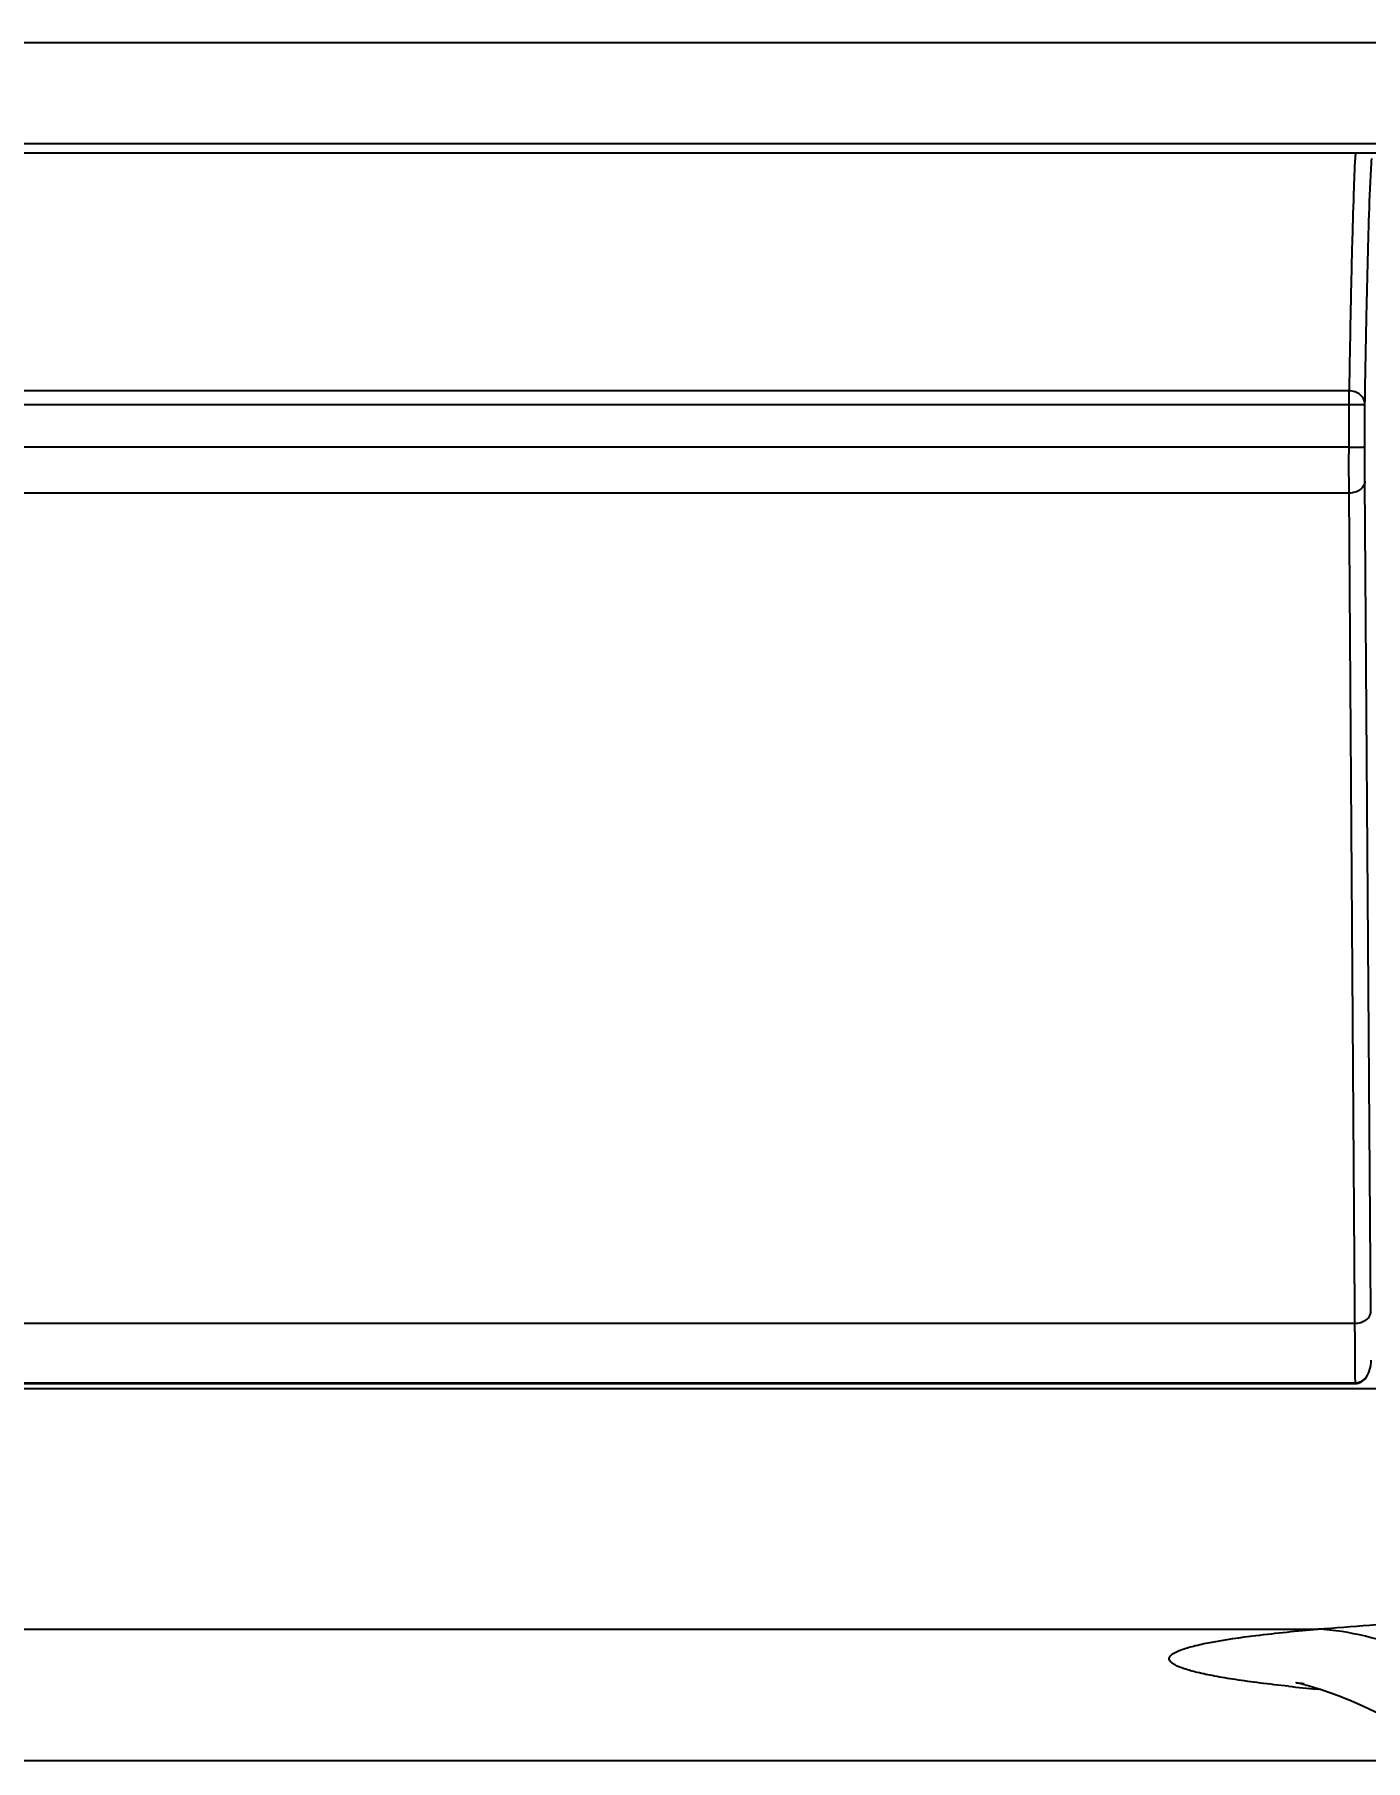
# Model space of a CAD drawing. Header units: millimetres. Extents: x 15137 to 17513, y -10160 to -6800.
# Drawn here: x 16095.6 to 16137.7, y -8838.5 to -8783.9 of the extents above; entities that cross this region are included whole.
import ezdxf

# ---------------------------------------------------------------- set-up
doc = ezdxf.new("R2010")
doc.units = ezdxf.units.MM
doc.styles.add('ARIAL', font='arial.ttf')
doc.dimstyles.get("Standard").update_dxf_attribs({"dimtxt": 15, "dimasz": 15, "dimexe": 0.18, "dimexo": 0.0625, "dimgap": 4, "dimtad": 0, "dimdec": 1, "dimdsep": 46, "dimtxsty": 'ARIAL', "dimcen": 0, "dimclrd": 5, "dimclre": 5, "dimclrt": 5, "dimadec": 0, "dimazin": 0, "dimtfac": 1, "dimtdec": 1, "dimtofl": 0, "dimtmove": 0, "dimatfit": 3, "dimfxl": 1, "dimtolj": 1, "dimtzin": 0, "dimarcsym": 0})

# ---------------------------------------------------------------- blocks, each defined once
blk = doc.blocks.new('*D68')
at = {"color": 5, "lineweight": -2, "transparency": 16777216}
for p, q in [((15985.494, -8784.101), (15985.494, -8736.028)), ((16316.496, -8788.026), (16316.496, -8736.028)), ((16000.494, -8736.208), (16121.705, -8736.208)), ((16301.496, -8736.208), (16159.941, -8736.208))]:
    blk.add_line(p, q, dxfattribs=at)
at = {"color": 5, "transparency": 16777216}
for points in [[(16000.494, -8733.708), (16000.494, -8738.708), (15985.494, -8736.208)], [(16301.496, -8733.708), (16301.496, -8738.708), (16316.496, -8736.208)]]:
    blk.add_solid(points, dxfattribs=at)
at = {"layer": 'Defpoints', "color": 0, "transparency": 16777216}
for p in [(16316.496, -8736.208), (15985.494, -8784.164), (16316.496, -8788.088)]:
    blk.add_point(p, dxfattribs=at)
at = {"color": 5, "transparency": 16777216, "insert": (16140.823, -8736.208), "char_height": 15, "attachment_point": 5, "style": 'ARIAL'}
blk.add_mtext('\\A1;331', dxfattribs=at)

msp = doc.modelspace()

# ---------------------------------------------------------------- linework, layer by layer
at = {"linetype": 'Continuous'}
for p, q in [((15985.494, -8784.164), (16290.694, -8784.164)), ((16290.694, -8787.364), (15985.494, -8787.364)), ((16290.394, -8787.664), (15985.794, -8787.664)), ((16137.149, -8795.175), (16005.73, -8795.175)), ((16137.149, -8795.616), (16137.149, -8795.175)), ((16137.149, -8795.616), (16005.73, -8795.616)), ((16137.146, -8796.954), (16137.149, -8795.616)), ((16137.646, -8796.947), (16137.649, -8795.609)), ((16137.146, -8796.954), (16006.874, -8796.954)), ((16137.834, -8824.272), (16137.648, -8798.035)), ((16137.148, -8798.406), (16006.874, -8798.406)), ((16137.341, -8825.664), (16137.148, -8798.406)), ((16056.738, -8824.642), (16137.334, -8824.642)), ((16137.345, -8826.327), (16137.341, -8825.664)), ((16060.613, -8826.528), (16137.349, -8826.528)), ((16137.349, -8826.528), (16137.345, -8826.327)), ((16137.349, -8826.528), (16137.349, -8826.549)), ((16056.738, -8826.706), (16219.45, -8826.706)), ((16056.738, -8834.31), (16136.161, -8834.31)), ((16136.268, -8836.217), (16136.139, -8836.205)), ((16046.962, -8838.455), (16141.661, -8838.455)), ((16046.962, -8838.46), (16141.682, -8838.46))]:
    msp.add_line(p, q, dxfattribs=at)
for points in [[(16001.501, -8809.898), (16004.21, -8811.56), (16007.298, -8813.295), (16010.555, -8814.961), (16013.986, -8816.557), (16017.58, -8818.072), (16021.302, -8819.49), (16025.174, -8820.816), (16029.168, -8822.034), (16033.174, -8823.113), (16037.278, -8824.073), (16041.384, -8824.892), (16045.106, -8825.512), (16048.208, -8825.938), (16050.908, -8826.242), (16053.499, -8826.463), (16056.081, -8826.546), (16058.543, -8826.549), (16137.349, -8826.549)], [(16137.349, -8826.549), (16137.388, -8826.547), (16137.441, -8826.537), (16137.493, -8826.519), (16137.543, -8826.493), (16137.594, -8826.456), (16137.643, -8826.41), (16137.69, -8826.354), (16137.734, -8826.283), (16137.775, -8826.196), (16137.809, -8826.095), (16137.833, -8825.984), (16137.845, -8825.866), (16137.846, -8825.812)], [(16135.727, -8836.038), (16135.662, -8836.029), (16135.553, -8836.012), (16135.49, -8836.001), (16135.472, -8835.998), (16135.498, -8836.003), (16135.571, -8836.019), (16135.692, -8836.048), (16135.855, -8836.091), (16136.058, -8836.149), (16136.299, -8836.224), (16136.574, -8836.318), (16136.883, -8836.433), (16137.221, -8836.57), (16137.586, -8836.732), (16137.984, -8836.924), (16138.412, -8837.15), (16138.864, -8837.411)]]:
    msp.add_lwpolyline(points, dxfattribs=at)
msp.add_arc((16142.305, -8769.422), 67.067, 263.94317, 264.72476, dxfattribs=at)
for points, knots in [([(16137.346, -8787.664), (16137.324, -8788.027), (16137.288, -8788.932), (16137.24, -8790.553), (16137.192, -8792.694), (16137.163, -8794.293), (16137.149, -8795.175)], [0, 0, 0, 0, 0.145199, 0.361682, 0.647524, 1, 1, 1, 1]), ([(16137.649, -8795.609), (16137.665, -8794.638), (16137.696, -8792.906), (16137.75, -8790.631), (16137.797, -8789.139), (16137.838, -8788.278), (16137.858, -8787.96), (16137.87, -8787.83)], [0, 0, 0, 0, 0.374237, 0.667732, 0.877108, 0.949474, 1, 1, 1, 1]), ([(16137.649, -8795.609), (16137.648, -8795.552), (16137.62, -8795.435), (16137.468, -8795.242), (16137.274, -8795.176), (16137.149, -8795.175)], [0, 0, 0, 0, 0.234797, 0.48019, 1, 1, 1, 1]), ([(16137.649, -8795.609), (16137.648, -8795.61), (16137.644, -8795.609), (16137.637, -8795.611), (16137.624, -8795.611), (16137.6, -8795.613), (16137.558, -8795.614), (16137.496, -8795.615), (16137.422, -8795.616), (16137.304, -8795.616), (16137.212, -8795.617), (16137.149, -8795.616)], [0, 0, 0, 0, 0.005862, 0.02103, 0.045439, 0.07892, 0.171912, 0.296208, 0.447262, 0.619455, 1, 1, 1, 1]), ([(16137.148, -8798.406), (16137.147, -8798.304), (16137.145, -8797.821), (16137.145, -8797.337), (16137.146, -8796.954)], [0, 0, 0, 0, 0.209183, 1, 1, 1, 1]), ([(16137.146, -8796.954), (16137.209, -8796.954), (16137.301, -8796.954), (16137.419, -8796.953), (16137.493, -8796.953), (16137.555, -8796.951), (16137.597, -8796.95), (16137.622, -8796.949), (16137.634, -8796.949), (16137.641, -8796.947), (16137.645, -8796.947), (16137.646, -8796.947)], [0, 0, 0, 0, 0.38049, 0.552624, 0.703644, 0.827978, 0.921022, 0.954517, 0.978945, 0.994131, 1, 1, 1, 1]), ([(16137.648, -8798.035), (16137.647, -8797.959), (16137.645, -8797.596), (16137.645, -8797.233), (16137.646, -8796.947)], [0, 0, 0, 0, 0.209185, 1, 1, 1, 1]), ([(16137.648, -8798.035), (16137.647, -8798.084), (16137.617, -8798.188), (16137.501, -8798.309), (16137.337, -8798.387), (16137.212, -8798.405), (16137.148, -8798.406)], [0, 0, 0, 0, 0.21523, 0.452478, 0.717406, 1, 1, 1, 1]), ([(16137.334, -8824.642), (16137.398, -8824.642), (16137.523, -8824.624), (16137.687, -8824.546), (16137.803, -8824.425), (16137.833, -8824.321), (16137.834, -8824.272)], [0, 0, 0, 0, 0.282459, 0.547259, 0.784659, 1, 1, 1, 1]), ([(16140.554, -8833.904), (16140.179, -8833.948), (16138.718, -8834.113), (16137.252, -8834.243), (16136.161, -8834.31)], [0, 0, 0, 0, 0.256855, 1, 1, 1, 1]), ([(16135.229, -8836.114), (16134.931, -8836.083), (16134.372, -8836.019), (16133.592, -8835.912), (16132.93, -8835.803), (16132.388, -8835.692), (16131.971, -8835.579), (16131.704, -8835.477), (16131.559, -8835.389), (16131.494, -8835.329), (16131.46, -8835.264), (16131.469, -8835.194), (16131.516, -8835.131), (16131.637, -8835.041), (16131.881, -8834.94), (16132.273, -8834.827), (16133.059, -8834.661), (16134.369, -8834.477), (16135.507, -8834.365), (16136.161, -8834.31)], [0, 0, 0, 0, 0.10212, 0.191658, 0.268091, 0.330956, 0.379973, 0.415202, 0.427869, 0.437585, 0.445102, 0.451997, 0.460265, 0.471205, 0.503063, 0.549385, 0.610508, 0.776457, 1, 1, 1, 1]), ([(16140.041, -8835.462), (16139.74, -8835.295), (16138.522, -8834.701), (16137.171, -8834.368), (16136.161, -8834.31)], [0, 0, 0, 0, 0.253862, 1, 1, 1, 1])]:
    msp.add_open_spline(points, degree=3, knots=knots, dxfattribs=at)
for points in [[(16137.349, -8826.528), (16137.398, -8826.526), (16137.447, -8826.517), (16137.493, -8826.498)], [(16137.493, -8826.498), (16137.569, -8826.466), (16137.635, -8826.407), (16137.685, -8826.341)]]:
    msp.add_open_spline(points, degree=3, dxfattribs=at)

# ---------------------------------------------------------------- dimensions: what is measured, and where the dimension line sits
dim = msp.add_linear_dim(base=(16316.496, -8736.208), p1=(15985.494, -8784.164), p2=(16316.496, -8788.088), text='331', dimstyle='Standard', override={"dimtol": 1, "dimtp": 2, "dimtm": 2, "dimtfillclr": 7})
dim.commit()
dim.dimension.update_dxf_attribs({"geometry": '*D68', "text_midpoint": (16140.823, -8736.208), "dimtype": 160})

doc.saveas('drawing.dxf')
